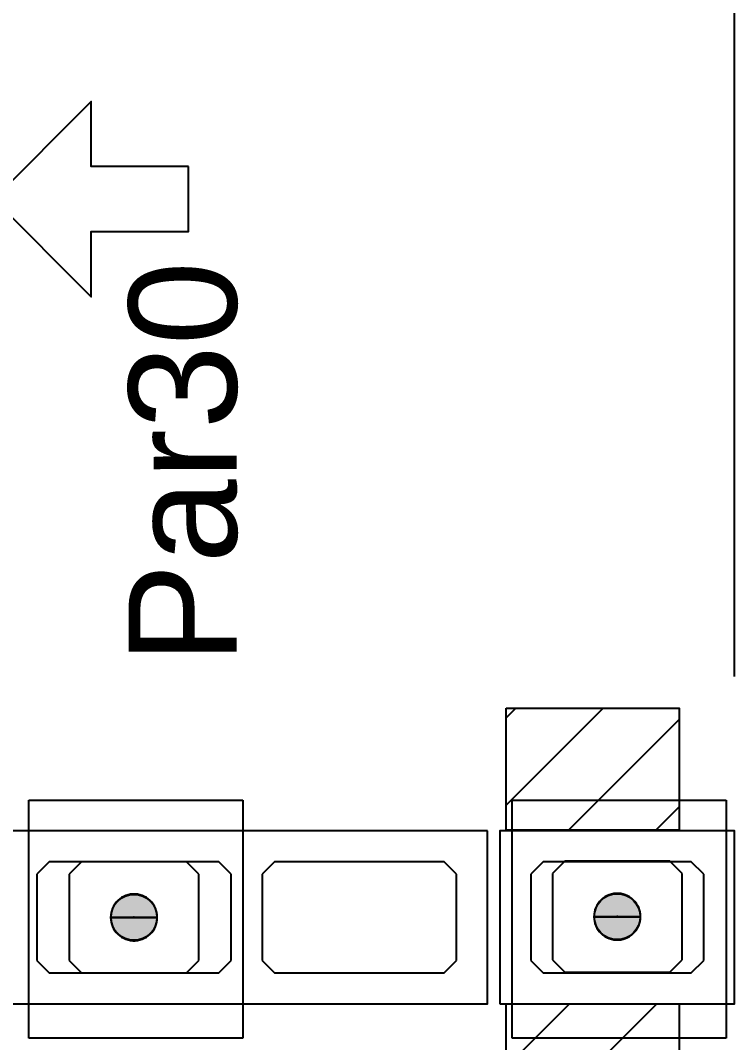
# Model space of a CAD drawing. Extents: x 0 to 119, y 0 to 84.
# Drawn here: x 31.654 to 32.81, y 50.158 to 51.813 of the extents above; entities that cross this region are included whole.
import ezdxf

# ---------------------------------------------------------------- set-up
doc = ezdxf.new("R2010")
doc.units = 0
doc.header["$MEASUREMENT"] = 0
doc.linetypes.add('ESTILO_TQS_0003', pattern=[1.5, 0.5, -0.4, 0.1, -0.5])
doc.linetypes.add('ESTILO_TQS_0005', pattern=[0.4, 0.3, -0.1])
for name, color, linetype in [('27', 250, 'CONTINUOUS'), ('29', 9, 'CONTINUOUS'), ('3', 7, 'CONTINUOUS'), ('31', 10, 'CONTINUOUS'), ('35', 255, 'CONTINUOUS')]:
    doc.layers.add(name, color=color, linetype=linetype)
doc.styles.add('TQS_ARIAL', font='arial.ttf')

msp = doc.modelspace()

# ---------------------------------------------------------------- linework, layer by layer
at = {"layer": '27', "color": 250, "linetype": 'ESTILO_TQS_0005'}
for points in [[(31.99525, 50.43055), (31.97525, 50.45055), (31.70025, 50.45055), (31.68025, 50.43055), (31.68025, 50.29055), (31.70025, 50.27055), (31.97525, 50.27055), (31.99525, 50.29055), (31.99525, 50.43055)], [(32.36025, 50.43055), (32.34025, 50.45055), (32.06525, 50.45055), (32.04525, 50.43055), (32.04525, 50.29055), (32.06525, 50.27055), (32.34025, 50.27055), (32.36025, 50.29055), (32.36025, 50.43055)], [(32.48025, 50.29055), (32.50025, 50.27055), (32.74025, 50.27055), (32.76025, 50.29055), (32.76025, 50.43055), (32.74025, 50.45055), (32.50025, 50.45055), (32.48025, 50.43055), (32.48025, 50.29055)]]:
    msp.add_lwpolyline(points, dxfattribs=at)
at = {"layer": '29', "color": 9, "linetype": 'Continuous'}
for p, q in [((32.440292, 50.542226), (32.597255, 50.699189)), ((32.440292, 50.683647), (32.455834, 50.699189)), ((32.541136, 50.501648), (32.720292, 50.680804)), ((32.682558, 50.501648), (32.720292, 50.539383)), ((32.440292, 49.97654), (32.684302, 50.22055)), ((32.440292, 50.117962), (32.54288, 50.22055))]:
    msp.add_line(p, q, dxfattribs=at)
for points in [[(32.440292, 50.699189), (32.720292, 50.699189), (32.720292, 50.501648), (32.440292, 50.501648), (32.440292, 50.699189)], [(31.01025, 49.799452), (32.440292, 49.799452), (32.440292, 50.22055), (32.720292, 50.22055), (32.720292, 49.519506), (31.01025, 49.519506), (31.01025, 49.799452)]]:
    msp.add_lwpolyline(points, dxfattribs=at)
at = {"layer": '3', "color": 7, "linetype": 'Continuous'}
for p, q in [((31.75275, 50.45055), (31.73275, 50.43055)), ((31.92275, 50.45055), (31.75275, 50.45055)), ((31.94275, 50.43055), (31.92275, 50.45055)), ((32.53525, 50.451648), (32.51525, 50.431648)), ((32.70525, 50.451649), (32.53525, 50.451648)), ((32.72525, 50.431649), (32.70525, 50.451649)), ((31.73275, 50.43055), (31.73275, 50.29055)), ((31.94275, 50.29055), (31.94275, 50.43055)), ((32.51525, 50.431648), (32.51525, 50.291648)), ((32.72525, 50.291648), (32.72525, 50.431649)), ((31.73275, 50.29055), (31.75275, 50.27055)), ((31.92275, 50.27055), (31.94275, 50.29055)), ((32.51525, 50.291648), (32.53525, 50.271648)), ((32.70525, 50.271649), (32.72525, 50.291648)), ((31.75275, 50.27055), (31.92275, 50.27055)), ((32.53525, 50.271648), (32.70525, 50.271649))]:
    msp.add_line(p, q, dxfattribs=at)
for points in [[(31.926197, 51.576125), (31.768224, 51.576125), (31.768224, 51.681441), (31.61025, 51.523467), (31.768224, 51.365493), (31.768224, 51.470809), (31.926197, 51.470809), (31.926197, 51.576125)], [(32.41025, 50.50055), (31.63025, 50.50055), (31.63025, 50.22055), (32.41025, 50.22055), (32.41025, 50.50055)], [(32.43025, 50.22055), (32.81025, 50.22055), (32.81025, 50.50055), (32.43025, 50.50055), (32.43025, 50.22055)], [(31.83835, 50.36055), (31.838347, 50.360489), (31.838338, 50.360429), (31.838322, 50.36037), (31.838301, 50.360313), (31.838275, 50.360259), (31.838242, 50.360207), (31.838205, 50.360159), (31.838163, 50.360115), (31.838117, 50.360076), (31.838067, 50.360041), (31.838014, 50.360011), (31.837958, 50.359987), (31.8379, 50.359969), (31.837841, 50.359957), (31.83778, 50.359951), (31.83772, 50.359951), (31.837659, 50.359957), (31.8376, 50.359969), (31.837542, 50.359987), (31.837486, 50.360011), (31.837433, 50.360041), (31.837383, 50.360076), (31.837337, 50.360115), (31.837295, 50.360159), (31.837257, 50.360207), (31.837225, 50.360259), (31.837199, 50.360313), (31.837177, 50.36037), (31.837162, 50.360429), (31.837153, 50.360489), (31.83715, 50.36055), (31.87555, 50.36055), (31.875356, 50.364374), (31.874776, 50.368159), (31.873816, 50.371866), (31.872486, 50.375457), (31.8708, 50.378894), (31.868775, 50.382144), (31.866431, 50.385172), (31.863793, 50.387947), (31.860887, 50.390441), (31.857745, 50.392629), (31.854397, 50.394487), (31.850878, 50.395997), (31.847225, 50.397143), (31.843474, 50.397914), (31.839664, 50.398301), (31.835835, 50.398301), (31.832026, 50.397914), (31.828275, 50.397143), (31.824622, 50.395997), (31.821103, 50.394487), (31.817755, 50.392629), (31.814612, 50.390441), (31.811707, 50.387947), (31.809069, 50.385172), (31.806725, 50.382144), (31.8047, 50.378894), (31.803013, 50.375457), (31.801683, 50.371866), (31.800724, 50.368159), (31.800144, 50.364374), (31.79995, 50.36055), (31.83835, 50.36055)], [(32.62085, 50.361648), (32.620847, 50.361588), (32.620838, 50.361528), (32.620822, 50.361469), (32.620801, 50.361412), (32.620775, 50.361357), (32.620742, 50.361306), (32.620705, 50.361258), (32.620663, 50.361214), (32.620617, 50.361174), (32.620567, 50.361139), (32.620514, 50.36111), (32.620458, 50.361086), (32.6204, 50.361068), (32.620341, 50.361055), (32.62028, 50.361049), (32.62022, 50.361049), (32.620159, 50.361055), (32.6201, 50.361068), (32.620042, 50.361086), (32.619986, 50.36111), (32.619933, 50.361139), (32.619883, 50.361174), (32.619837, 50.361214), (32.619795, 50.361258), (32.619757, 50.361306), (32.619725, 50.361357), (32.619699, 50.361412), (32.619677, 50.361469), (32.619662, 50.361528), (32.619653, 50.361588), (32.61965, 50.361648), (32.65805, 50.361648), (32.657856, 50.365473), (32.657276, 50.369258), (32.656316, 50.372964), (32.654987, 50.376555), (32.6533, 50.379993), (32.651275, 50.383242), (32.648931, 50.38627), (32.646293, 50.389046), (32.643388, 50.39154), (32.640245, 50.393727), (32.636897, 50.395585), (32.633378, 50.397095), (32.629725, 50.398242), (32.625974, 50.399013), (32.622164, 50.3994), (32.618335, 50.3994), (32.614526, 50.399013), (32.610775, 50.398242), (32.607122, 50.397095), (32.603603, 50.395585), (32.600255, 50.393727), (32.597112, 50.39154), (32.594207, 50.389046), (32.591569, 50.38627), (32.589225, 50.383242), (32.5872, 50.379993), (32.585513, 50.376555), (32.584183, 50.372964), (32.583224, 50.369258), (32.582644, 50.365473), (32.58245, 50.361648), (32.62085, 50.361648)], [(31.83715, 50.36055), (31.837153, 50.360611), (31.837162, 50.360671), (31.837177, 50.36073), (31.837199, 50.360787), (31.837225, 50.360841), (31.837257, 50.360893), (31.837295, 50.360941), (31.837337, 50.360985), (31.837383, 50.361024), (31.837433, 50.361059), (31.837486, 50.361089), (31.837542, 50.361113), (31.8376, 50.361131), (31.837659, 50.361143), (31.83772, 50.361149), (31.83778, 50.361149), (31.837841, 50.361143), (31.8379, 50.361131), (31.837958, 50.361113), (31.838014, 50.361089), (31.838067, 50.361059), (31.838117, 50.361024), (31.838163, 50.360985), (31.838205, 50.360941), (31.838242, 50.360893), (31.838275, 50.360841), (31.838301, 50.360787), (31.838322, 50.36073), (31.838338, 50.360671), (31.838347, 50.360611), (31.83835, 50.36055), (31.79995, 50.36055), (31.800144, 50.356726), (31.800724, 50.352941), (31.801683, 50.349234), (31.803013, 50.345643), (31.8047, 50.342206), (31.806725, 50.338956), (31.809069, 50.335928), (31.811707, 50.333153), (31.814612, 50.330659), (31.817755, 50.328471), (31.821103, 50.326613), (31.824622, 50.325103), (31.828275, 50.323957), (31.832026, 50.323186), (31.835835, 50.322799), (31.839665, 50.322799), (31.843474, 50.323186), (31.847225, 50.323957), (31.850878, 50.325103), (31.854397, 50.326613), (31.857745, 50.328471), (31.860888, 50.330659), (31.863793, 50.333153), (31.866431, 50.335928), (31.868775, 50.338956), (31.8708, 50.342206), (31.872487, 50.345643), (31.873816, 50.349234), (31.874776, 50.352941), (31.875356, 50.356726), (31.87555, 50.36055), (31.83715, 50.36055)], [(32.61965, 50.361648), (32.619653, 50.361709), (32.619662, 50.361769), (32.619677, 50.361828), (32.619699, 50.361885), (32.619725, 50.36194), (32.619757, 50.361991), (32.619795, 50.362039), (32.619837, 50.362083), (32.619883, 50.362123), (32.619933, 50.362158), (32.619986, 50.362187), (32.620042, 50.362211), (32.6201, 50.362229), (32.620159, 50.362242), (32.62022, 50.362248), (32.62028, 50.362248), (32.620341, 50.362242), (32.6204, 50.362229), (32.620458, 50.362211), (32.620514, 50.362187), (32.620567, 50.362158), (32.620617, 50.362123), (32.620663, 50.362083), (32.620705, 50.362039), (32.620742, 50.361991), (32.620775, 50.36194), (32.620801, 50.361885), (32.620822, 50.361828), (32.620838, 50.361769), (32.620847, 50.361709), (32.62085, 50.361648), (32.58245, 50.361648), (32.582644, 50.357824), (32.583224, 50.354039), (32.584183, 50.350332), (32.585513, 50.346742), (32.5872, 50.343304), (32.589225, 50.340054), (32.591569, 50.337027), (32.594207, 50.334251), (32.597112, 50.331757), (32.600255, 50.32957), (32.603603, 50.327711), (32.607122, 50.326201), (32.610775, 50.325055), (32.614526, 50.324284), (32.618335, 50.323897), (32.622165, 50.323897), (32.625974, 50.324284), (32.629725, 50.325055), (32.633378, 50.326201), (32.636897, 50.327711), (32.640245, 50.32957), (32.643388, 50.331757), (32.646293, 50.334251), (32.648931, 50.337027), (32.651275, 50.340055), (32.6533, 50.343304), (32.654987, 50.346742), (32.656316, 50.350333), (32.657276, 50.354039), (32.657856, 50.357824), (32.65805, 50.361648), (32.61965, 50.361648)]]:
    msp.add_lwpolyline(points, dxfattribs=at)
for centre in [(31.83775, 50.36055), (32.62025, 50.361648)]:
    msp.add_circle(centre, 0.0372, dxfattribs=at)
for points in [[(31.83835, 50.36055), (31.817755, 50.392629), (31.814612, 50.390441)], [(31.83835, 50.36055), (31.821103, 50.394487), (31.817755, 50.392629)], [(31.83835, 50.36055), (31.824622, 50.395997), (31.821103, 50.394487)], [(31.83835, 50.36055), (31.828275, 50.397143), (31.824622, 50.395997)], [(31.83835, 50.36055), (31.832026, 50.397914), (31.828275, 50.397143)], [(31.83835, 50.36055), (31.835835, 50.398301), (31.832026, 50.397914)], [(31.83835, 50.36055), (31.839664, 50.398301), (31.835835, 50.398301)], [(31.87555, 50.36055), (31.839664, 50.398301), (31.83835, 50.36055)], [(31.87555, 50.36055), (31.843474, 50.397914), (31.839664, 50.398301)], [(31.87555, 50.36055), (31.847225, 50.397143), (31.843474, 50.397914)], [(31.87555, 50.36055), (31.850878, 50.395997), (31.847225, 50.397143)], [(31.87555, 50.36055), (31.854397, 50.394487), (31.850878, 50.395997)], [(31.87555, 50.36055), (31.857745, 50.392629), (31.854397, 50.394487)], [(31.87555, 50.36055), (31.860887, 50.390441), (31.857745, 50.392629)], [(32.62085, 50.361648), (32.600255, 50.393727), (32.597112, 50.39154)], [(32.62085, 50.361648), (32.603603, 50.395585), (32.600255, 50.393727)], [(32.62085, 50.361648), (32.607122, 50.397095), (32.603603, 50.395585)], [(32.62085, 50.361648), (32.610775, 50.398242), (32.607122, 50.397095)], [(32.62085, 50.361648), (32.614526, 50.399013), (32.610775, 50.398242)], [(32.62085, 50.361648), (32.618335, 50.3994), (32.614526, 50.399013)], [(32.62085, 50.361648), (32.622164, 50.3994), (32.618335, 50.3994)], [(32.65805, 50.361648), (32.622164, 50.3994), (32.62085, 50.361648)], [(32.65805, 50.361648), (32.625974, 50.399013), (32.622164, 50.3994)], [(32.65805, 50.361648), (32.629725, 50.398242), (32.625974, 50.399013)], [(32.65805, 50.361648), (32.633378, 50.397095), (32.629725, 50.398242)], [(32.65805, 50.361648), (32.636897, 50.395585), (32.633378, 50.397095)], [(32.65805, 50.361648), (32.640245, 50.393727), (32.636897, 50.395585)], [(32.65805, 50.361648), (32.643388, 50.39154), (32.640245, 50.393727)], [(31.83835, 50.36055), (31.8047, 50.378894), (31.803013, 50.375457)], [(31.83835, 50.36055), (31.806725, 50.382144), (31.8047, 50.378894)], [(31.83835, 50.36055), (31.809069, 50.385172), (31.806725, 50.382144)], [(31.83835, 50.36055), (31.811707, 50.387947), (31.809069, 50.385172)], [(31.83835, 50.36055), (31.814612, 50.390441), (31.811707, 50.387947)], [(31.87555, 50.36055), (31.863793, 50.387947), (31.860887, 50.390441)], [(31.87555, 50.36055), (31.866431, 50.385172), (31.863793, 50.387947)], [(31.87555, 50.36055), (31.868775, 50.382144), (31.866431, 50.385172)], [(31.87555, 50.36055), (31.8708, 50.378894), (31.868775, 50.382144)], [(31.87555, 50.36055), (31.872486, 50.375457), (31.8708, 50.378894)], [(32.62085, 50.361648), (32.585513, 50.376555), (32.584183, 50.372964)], [(32.62085, 50.361648), (32.5872, 50.379993), (32.585513, 50.376555)], [(32.62085, 50.361648), (32.589225, 50.383242), (32.5872, 50.379993)], [(32.62085, 50.361648), (32.591569, 50.38627), (32.589225, 50.383242)], [(32.62085, 50.361648), (32.594207, 50.389046), (32.591569, 50.38627)], [(32.62085, 50.361648), (32.597112, 50.39154), (32.594207, 50.389046)], [(32.65805, 50.361648), (32.646293, 50.389046), (32.643388, 50.39154)], [(32.65805, 50.361648), (32.648931, 50.38627), (32.646293, 50.389046)], [(32.65805, 50.361648), (32.651275, 50.383242), (32.648931, 50.38627)], [(32.65805, 50.361648), (32.6533, 50.379993), (32.651275, 50.383242)], [(32.65805, 50.361648), (32.654987, 50.376555), (32.6533, 50.379993)], [(32.65805, 50.361648), (32.656316, 50.372964), (32.654987, 50.376555)], [(31.83835, 50.36055), (31.800144, 50.364374), (31.79995, 50.36055)], [(31.83715, 50.36055), (31.79995, 50.36055), (31.800144, 50.356726)], [(31.83835, 50.36055), (31.800724, 50.368159), (31.800144, 50.364374)], [(31.83715, 50.36055), (31.800144, 50.356726), (31.800724, 50.352941)], [(31.83835, 50.36055), (31.801683, 50.371866), (31.800724, 50.368159)], [(31.83715, 50.36055), (31.800724, 50.352941), (31.801683, 50.349234)], [(31.83835, 50.36055), (31.803013, 50.375457), (31.801683, 50.371866)], [(31.83715, 50.36055), (31.801683, 50.349234), (31.803013, 50.345643)], [(31.83715, 50.36055), (31.803013, 50.345643), (31.8047, 50.342206)], [(31.83715, 50.36055), (31.8047, 50.342206), (31.806725, 50.338956)], [(31.83715, 50.36055), (31.806725, 50.338956), (31.809069, 50.335928)], [(31.83715, 50.36055), (31.809069, 50.335928), (31.811707, 50.333153)], [(31.83715, 50.36055), (31.811707, 50.333153), (31.814612, 50.330659)], [(31.83715, 50.36055), (31.814612, 50.330659), (31.817755, 50.328471)], [(31.83715, 50.36055), (31.817755, 50.328471), (31.821103, 50.326613)], [(31.83715, 50.36055), (31.821103, 50.326613), (31.824622, 50.325103)], [(31.83715, 50.36055), (31.824622, 50.325103), (31.828275, 50.323957)], [(31.83715, 50.36055), (31.828275, 50.323957), (31.832026, 50.323186)], [(31.83715, 50.36055), (31.832026, 50.323186), (31.835835, 50.322799)], [(31.83715, 50.36055), (31.835835, 50.322799), (31.839665, 50.322799)], [(31.837383, 50.361024), (31.837177, 50.36073), (31.83715, 50.36055)], [(31.837383, 50.361024), (31.83715, 50.36055), (31.83715, 50.36055)], [(31.837383, 50.361024), (31.83715, 50.36055), (31.83715, 50.36055)], [(31.837383, 50.361024), (31.83715, 50.36055), (31.83715, 50.36055)], [(31.837383, 50.361024), (31.83715, 50.36055), (31.83715, 50.36055)], [(31.837383, 50.361024), (31.83715, 50.36055), (31.83715, 50.36055)], [(31.837383, 50.361024), (31.83715, 50.36055), (31.83715, 50.36055)], [(31.837383, 50.361024), (31.83715, 50.36055), (31.83715, 50.36055)], [(31.837383, 50.361024), (31.83715, 50.36055), (31.83715, 50.36055)], [(31.837383, 50.361024), (31.83715, 50.36055), (31.83715, 50.36055)], [(31.837383, 50.361024), (31.83715, 50.36055), (31.83715, 50.36055)], [(31.837383, 50.361024), (31.83715, 50.36055), (31.83715, 50.36055)], [(31.837383, 50.361024), (31.83715, 50.36055), (31.83715, 50.36055)], [(31.837383, 50.361024), (31.83715, 50.36055), (31.83715, 50.36055)], [(31.837383, 50.361024), (31.83715, 50.36055), (31.83715, 50.36055)], [(31.837383, 50.361024), (31.83715, 50.36055), (31.83715, 50.36055)], [(31.837383, 50.361024), (31.83715, 50.36055), (31.83715, 50.36055)], [(31.837383, 50.361024), (31.83715, 50.36055), (31.83715, 50.36055)], [(31.837383, 50.361024), (31.83715, 50.36055), (31.83715, 50.36055)], [(31.837383, 50.361024), (31.83715, 50.36055), (31.83715, 50.36055)], [(31.837383, 50.361024), (31.83715, 50.36055), (31.83715, 50.36055)], [(31.837383, 50.361024), (31.83715, 50.36055), (31.83715, 50.36055)], [(31.837383, 50.361024), (31.83715, 50.36055), (31.83715, 50.36055)], [(31.83715, 50.36055), (31.839665, 50.322799), (31.87555, 50.36055)], [(31.837383, 50.361024), (31.837225, 50.360841), (31.837177, 50.36073)], [(31.837383, 50.361024), (31.837257, 50.360893), (31.837225, 50.360841)], [(31.837383, 50.361024), (31.837295, 50.360941), (31.837257, 50.360893)], [(31.837383, 50.361024), (31.837337, 50.360985), (31.837295, 50.360941)], [(31.837383, 50.361024), (31.837383, 50.361024), (31.837337, 50.360985)], [(31.837383, 50.361024), (31.837337, 50.360985), (31.837337, 50.360985)], [(31.837383, 50.361024), (31.837383, 50.361024), (31.837383, 50.361024)], [(31.83835, 50.36055), (31.838117, 50.360076), (31.838117, 50.360076)], [(31.83835, 50.36055), (31.838117, 50.360076), (31.838117, 50.360076)], [(31.83835, 50.36055), (31.838117, 50.360076), (31.838163, 50.360115)], [(31.83835, 50.36055), (31.838163, 50.360115), (31.838163, 50.360115)], [(31.83835, 50.36055), (31.838163, 50.360115), (31.838205, 50.360159)], [(31.83835, 50.36055), (31.838205, 50.360159), (31.838242, 50.360207)], [(31.83835, 50.36055), (31.838242, 50.360207), (31.838275, 50.360259)], [(31.83835, 50.36055), (31.838275, 50.360259), (31.838322, 50.36037)], [(31.83835, 50.36055), (31.838322, 50.36037), (31.83835, 50.36055)], [(31.83835, 50.36055), (31.83835, 50.36055), (31.83835, 50.36055)], [(31.83835, 50.36055), (31.83835, 50.36055), (31.83835, 50.36055)], [(31.83835, 50.36055), (31.83835, 50.36055), (31.83835, 50.36055)], [(31.83835, 50.36055), (31.83835, 50.36055), (31.83835, 50.36055)], [(31.83835, 50.36055), (31.83835, 50.36055), (31.83835, 50.36055)], [(31.83835, 50.36055), (31.83835, 50.36055), (31.83835, 50.36055)], [(31.83835, 50.36055), (31.83835, 50.36055), (31.83835, 50.36055)], [(31.83835, 50.36055), (31.83835, 50.36055), (31.83835, 50.36055)], [(31.83835, 50.36055), (31.83835, 50.36055), (31.83835, 50.36055)], [(31.83835, 50.36055), (31.83835, 50.36055), (31.83835, 50.36055)], [(31.83835, 50.36055), (31.83835, 50.36055), (31.83835, 50.36055)], [(31.83835, 50.36055), (31.83835, 50.36055), (31.83835, 50.36055)], [(31.83835, 50.36055), (31.83835, 50.36055), (31.83835, 50.36055)], [(31.83835, 50.36055), (31.83835, 50.36055), (31.83835, 50.36055)], [(31.83835, 50.36055), (31.83835, 50.36055), (31.83835, 50.36055)], [(31.83835, 50.36055), (31.83835, 50.36055), (31.83835, 50.36055)], [(31.83835, 50.36055), (31.83835, 50.36055), (31.83835, 50.36055)], [(31.83835, 50.36055), (31.83835, 50.36055), (31.83835, 50.36055)], [(31.83835, 50.36055), (31.83835, 50.36055), (31.83835, 50.36055)], [(31.83835, 50.36055), (31.83835, 50.36055), (31.83835, 50.36055)], [(31.83835, 50.36055), (31.83835, 50.36055), (31.83835, 50.36055)], [(31.87555, 50.36055), (31.839665, 50.322799), (31.843474, 50.323186)], [(31.87555, 50.36055), (31.843474, 50.323186), (31.847225, 50.323957)], [(31.87555, 50.36055), (31.847225, 50.323957), (31.850878, 50.325103)], [(31.87555, 50.36055), (31.850878, 50.325103), (31.854397, 50.326613)], [(31.87555, 50.36055), (31.854397, 50.326613), (31.857745, 50.328471)], [(31.87555, 50.36055), (31.857745, 50.328471), (31.860888, 50.330659)], [(31.87555, 50.36055), (31.860888, 50.330659), (31.863793, 50.333153)], [(31.87555, 50.36055), (31.863793, 50.333153), (31.866431, 50.335928)], [(31.87555, 50.36055), (31.866431, 50.335928), (31.868775, 50.338956)], [(31.87555, 50.36055), (31.868775, 50.338956), (31.8708, 50.342206)], [(31.87555, 50.36055), (31.8708, 50.342206), (31.872487, 50.345643)], [(31.87555, 50.36055), (31.873816, 50.371866), (31.872486, 50.375457)], [(31.87555, 50.36055), (31.872487, 50.345643), (31.873816, 50.349234)], [(31.87555, 50.36055), (31.874776, 50.368159), (31.873816, 50.371866)], [(31.87555, 50.36055), (31.873816, 50.349234), (31.874776, 50.352941)], [(31.87555, 50.36055), (31.875356, 50.364374), (31.874776, 50.368159)], [(31.87555, 50.36055), (31.874776, 50.352941), (31.875356, 50.356726)], [(32.62085, 50.361648), (32.582644, 50.365473), (32.58245, 50.361648)], [(32.61965, 50.361648), (32.58245, 50.361648), (32.582644, 50.357824)], [(32.62085, 50.361648), (32.583224, 50.369258), (32.582644, 50.365473)], [(32.61965, 50.361648), (32.582644, 50.357824), (32.583224, 50.354039)], [(32.62085, 50.361648), (32.584183, 50.372964), (32.583224, 50.369258)], [(32.61965, 50.361648), (32.583224, 50.354039), (32.584183, 50.350332)], [(32.61965, 50.361648), (32.584183, 50.350332), (32.585513, 50.346742)], [(32.61965, 50.361648), (32.585513, 50.346742), (32.5872, 50.343304)], [(32.61965, 50.361648), (32.5872, 50.343304), (32.589225, 50.340054)], [(32.61965, 50.361648), (32.589225, 50.340054), (32.591569, 50.337027)], [(32.61965, 50.361648), (32.591569, 50.337027), (32.594207, 50.334251)], [(32.61965, 50.361648), (32.594207, 50.334251), (32.597112, 50.331757)], [(32.61965, 50.361648), (32.597112, 50.331757), (32.600255, 50.32957)], [(32.61965, 50.361648), (32.600255, 50.32957), (32.603603, 50.327711)], [(32.61965, 50.361648), (32.603603, 50.327711), (32.607122, 50.326201)], [(32.61965, 50.361648), (32.607122, 50.326201), (32.610775, 50.325055)], [(32.61965, 50.361648), (32.610775, 50.325055), (32.614526, 50.324284)], [(32.61965, 50.361648), (32.614526, 50.324284), (32.618335, 50.323897)], [(32.61965, 50.361648), (32.618335, 50.323897), (32.622165, 50.323897)], [(32.619883, 50.362123), (32.619677, 50.361828), (32.61965, 50.361648)], [(32.619883, 50.362123), (32.61965, 50.361648), (32.61965, 50.361648)], [(32.619883, 50.362123), (32.61965, 50.361648), (32.61965, 50.361648)], [(32.619883, 50.362123), (32.61965, 50.361648), (32.61965, 50.361648)], [(32.619883, 50.362123), (32.61965, 50.361648), (32.61965, 50.361648)], [(32.619883, 50.362123), (32.61965, 50.361648), (32.61965, 50.361648)], [(32.619883, 50.362123), (32.61965, 50.361648), (32.61965, 50.361648)], [(32.619883, 50.362123), (32.61965, 50.361648), (32.61965, 50.361648)], [(32.619883, 50.362123), (32.61965, 50.361648), (32.61965, 50.361648)], [(32.619883, 50.362123), (32.61965, 50.361648), (32.61965, 50.361648)], [(32.619883, 50.362123), (32.61965, 50.361648), (32.61965, 50.361648)], [(32.619883, 50.362123), (32.61965, 50.361648), (32.61965, 50.361648)], [(32.619883, 50.362123), (32.61965, 50.361648), (32.61965, 50.361648)], [(32.619883, 50.362123), (32.61965, 50.361648), (32.61965, 50.361648)], [(32.619883, 50.362123), (32.61965, 50.361648), (32.61965, 50.361648)], [(32.619883, 50.362123), (32.61965, 50.361648), (32.61965, 50.361648)], [(32.619883, 50.362123), (32.61965, 50.361648), (32.61965, 50.361648)], [(32.619883, 50.362123), (32.61965, 50.361648), (32.61965, 50.361648)], [(32.619883, 50.362123), (32.61965, 50.361648), (32.61965, 50.361648)], [(32.619883, 50.362123), (32.61965, 50.361648), (32.61965, 50.361648)], [(32.619883, 50.362123), (32.61965, 50.361648), (32.61965, 50.361648)], [(32.619883, 50.362123), (32.61965, 50.361648), (32.61965, 50.361648)], [(32.619883, 50.362123), (32.61965, 50.361648), (32.61965, 50.361648)], [(32.61965, 50.361648), (32.622165, 50.323897), (32.65805, 50.361648)], [(32.619883, 50.362123), (32.619725, 50.36194), (32.619677, 50.361828)], [(32.619883, 50.362123), (32.619757, 50.361991), (32.619725, 50.36194)], [(32.619883, 50.362123), (32.619795, 50.362039), (32.619757, 50.361991)], [(32.619883, 50.362123), (32.619837, 50.362083), (32.619795, 50.362039)], [(32.619883, 50.362123), (32.619883, 50.362123), (32.619837, 50.362083)], [(32.619883, 50.362123), (32.619837, 50.362083), (32.619837, 50.362083)], [(32.619883, 50.362123), (32.619883, 50.362123), (32.619883, 50.362123)], [(32.62085, 50.361648), (32.620617, 50.361174), (32.620617, 50.361174)], [(32.62085, 50.361648), (32.620617, 50.361174), (32.620617, 50.361174)], [(32.62085, 50.361648), (32.620617, 50.361174), (32.620663, 50.361214)], [(32.62085, 50.361648), (32.620663, 50.361214), (32.620663, 50.361214)], [(32.62085, 50.361648), (32.620663, 50.361214), (32.620705, 50.361258)], [(32.62085, 50.361648), (32.620705, 50.361258), (32.620742, 50.361306)], [(32.62085, 50.361648), (32.620742, 50.361306), (32.620775, 50.361357)], [(32.62085, 50.361648), (32.620775, 50.361357), (32.620822, 50.361469)], [(32.62085, 50.361648), (32.620822, 50.361469), (32.62085, 50.361648)], [(32.62085, 50.361648), (32.62085, 50.361648), (32.62085, 50.361648)], [(32.62085, 50.361648), (32.62085, 50.361648), (32.62085, 50.361648)], [(32.62085, 50.361648), (32.62085, 50.361648), (32.62085, 50.361648)], [(32.62085, 50.361648), (32.62085, 50.361648), (32.62085, 50.361648)], [(32.62085, 50.361648), (32.62085, 50.361648), (32.62085, 50.361648)], [(32.62085, 50.361648), (32.62085, 50.361648), (32.62085, 50.361648)], [(32.62085, 50.361648), (32.62085, 50.361648), (32.62085, 50.361648)], [(32.62085, 50.361648), (32.62085, 50.361648), (32.62085, 50.361648)], [(32.62085, 50.361648), (32.62085, 50.361648), (32.62085, 50.361648)], [(32.62085, 50.361648), (32.62085, 50.361648), (32.62085, 50.361648)], [(32.62085, 50.361648), (32.62085, 50.361648), (32.62085, 50.361648)], [(32.62085, 50.361648), (32.62085, 50.361648), (32.62085, 50.361648)], [(32.62085, 50.361648), (32.62085, 50.361648), (32.62085, 50.361648)], [(32.62085, 50.361648), (32.62085, 50.361648), (32.62085, 50.361648)], [(32.62085, 50.361648), (32.62085, 50.361648), (32.62085, 50.361648)], [(32.62085, 50.361648), (32.62085, 50.361648), (32.62085, 50.361648)], [(32.62085, 50.361648), (32.62085, 50.361648), (32.62085, 50.361648)], [(32.62085, 50.361648), (32.62085, 50.361648), (32.62085, 50.361648)], [(32.62085, 50.361648), (32.62085, 50.361648), (32.62085, 50.361648)], [(32.62085, 50.361648), (32.62085, 50.361648), (32.62085, 50.361648)], [(32.62085, 50.361648), (32.62085, 50.361648), (32.62085, 50.361648)], [(32.65805, 50.361648), (32.622165, 50.323897), (32.625974, 50.324284)], [(32.65805, 50.361648), (32.625974, 50.324284), (32.629725, 50.325055)], [(32.65805, 50.361648), (32.629725, 50.325055), (32.633378, 50.326201)], [(32.65805, 50.361648), (32.633378, 50.326201), (32.636897, 50.327711)], [(32.65805, 50.361648), (32.636897, 50.327711), (32.640245, 50.32957)], [(32.65805, 50.361648), (32.640245, 50.32957), (32.643388, 50.331757)], [(32.65805, 50.361648), (32.643388, 50.331757), (32.646293, 50.334251)], [(32.65805, 50.361648), (32.646293, 50.334251), (32.648931, 50.337027)], [(32.65805, 50.361648), (32.648931, 50.337027), (32.651275, 50.340055)], [(32.65805, 50.361648), (32.651275, 50.340055), (32.6533, 50.343304)], [(32.65805, 50.361648), (32.6533, 50.343304), (32.654987, 50.346742)], [(32.65805, 50.361648), (32.654987, 50.346742), (32.656316, 50.350333)], [(32.65805, 50.361648), (32.657276, 50.369258), (32.656316, 50.372964)], [(32.65805, 50.361648), (32.656316, 50.350333), (32.657276, 50.354039)], [(32.65805, 50.361648), (32.657856, 50.365473), (32.657276, 50.369258)], [(32.65805, 50.361648), (32.657276, 50.354039), (32.657856, 50.357824)]]:
    msp.add_solid(points, dxfattribs=at)
at = {"layer": '31', "color": 10, "linetype": 'ESTILO_TQS_0003'}
for points in [[(31.66748, 50.550044), (32.01425, 50.550044), (32.01425, 50.165114), (31.66748, 50.165114), (31.66748, 50.550044)], [(32.44998, 50.550044), (32.79675, 50.550044), (32.79675, 50.165114), (32.44998, 50.165114), (32.44998, 50.550044)]]:
    msp.add_lwpolyline(points, dxfattribs=at)
at = {"layer": '35', "color": 255, "linetype": 'Continuous'}
for p, q in [((32.81025, 50.75055), (32.81025, 52.406852)), ((32.81025, 50.75055), (32.81025, 52.406852)), ((32.81025, 50.50055), (32.81025, 50.50055)), ((32.81025, 50.50055), (32.81025, 50.50055))]:
    msp.add_line(p, q, dxfattribs=at)

# ---------------------------------------------------------------- texts
at = {"layer": '3', "color": 7, "linetype": 'Continuous', "style": 'TQS_ARIAL'}
msp.add_text('Par30', height=0.175, rotation=90, dxfattribs=at).set_placement((32.004, 50.770605))

doc.saveas('drawing.dxf')
